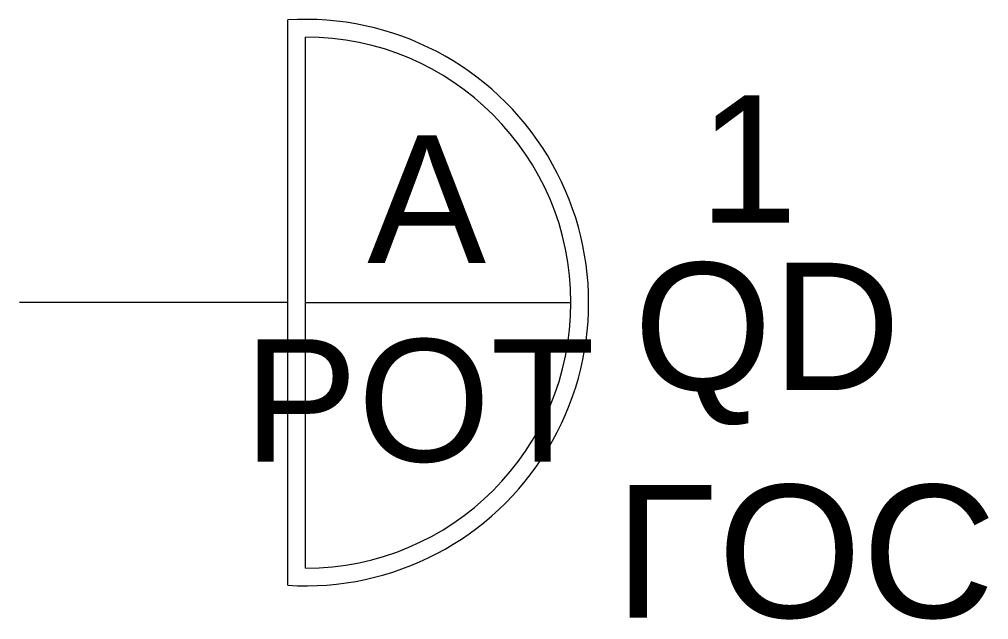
# Model space of a CAD drawing. Header units: millimetres. Extents: x 170.41 to 171.5, y 158.06 to 158.74.
import ezdxf
from ezdxf.enums import TextEntityAlignment as Align

# ---------------------------------------------------------------- set-up
doc = ezdxf.new("R2010")
doc.units = ezdxf.units.MM
doc.header["$LTSCALE"] = 0.05
doc.layers.add('018', color=4, linetype='Continuous')
doc.layers.add('021', color=1, linetype='Continuous')
doc.styles.get("Standard").update_dxf_attribs({"font": 'ARIAL.TTF'})

msp = doc.modelspace()

# ---------------------------------------------------------------- linework, layer by layer
for p, q in [((170.7086, 158.1013), (170.7086, 158.74)), ((170.7086, 158.4207), (170.4052, 158.4207))]:
    msp.add_line(p, q)
msp.add_arc((170.7286, 158.4207), 0.32, 266.4167, 93.5833)
at = {"layer": '018'}
for p, q in [((170.7286, 158.1207), (170.7286, 158.7207)), ((170.7286, 158.4207), (171.0286, 158.4207))]:
    msp.add_line(p, q, dxfattribs=at)
msp.add_arc((170.7286, 158.4207), 0.3, 270, 90, dxfattribs=at)

# ---------------------------------------------------------------- texts
at = {"layer": '021', "flags": 1}
msp.add_attdef('1', text='1', height=0.144, dxfattribs=at).set_placement((171.173, 158.583), align=Align.MIDDLE_LEFT)
at = {"layer": '021'}
for tag, text, height, p in [('A', 'A', 0.144, (170.8655, 158.5376)), ('POT', '60', 0.13824, (170.8572, 158.3102))]:
    msp.add_attdef(tag, text=text, height=height, dxfattribs=at).set_placement(p, align=Align.MIDDLE_CENTER)
at = {"layer": '021', "flags": 1}
msp.add_attdef('QD', (171.0995, 158.3218), '1', height=0.144, dxfattribs=at)
at = {"layer": '021', "text_generation_flag": 4, "flags": 1}
msp.add_attdef('LOC', (171.0778, 158.2148), '', height=0.15, dxfattribs=at)

doc.saveas('drawing.dxf')
